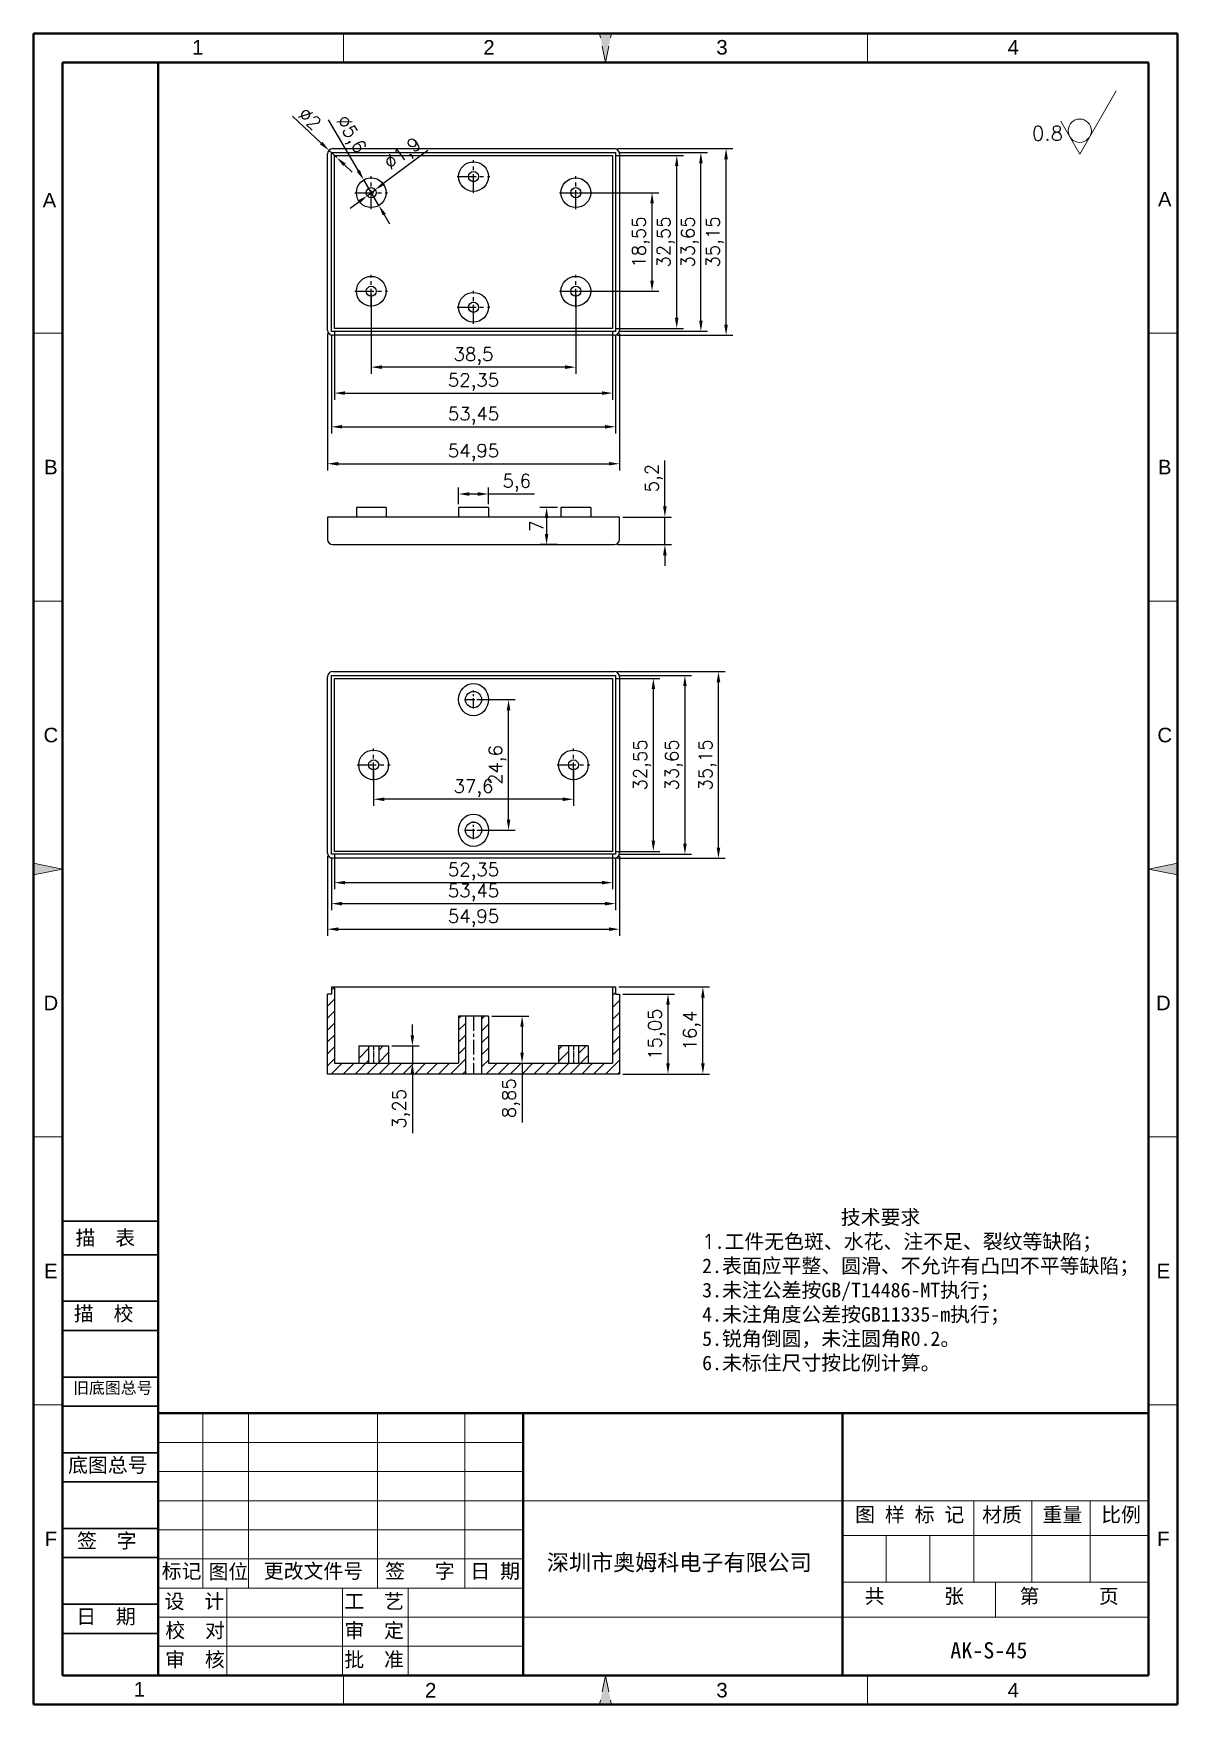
# Model space of a CAD drawing. Header units: millimetres. Extents: x 9108 to 9324, y -471 to -157.
import ezdxf
from ezdxf.enums import TextEntityAlignment as Align

# ---------------------------------------------------------------- set-up
doc = ezdxf.new("R2010")
doc.units = ezdxf.units.MM
for name, pattern in [('ACAD_ISO10W100', [18, 12, -3, 0, -3]), ('CENTER', [50.8, 31.75, -6.35, 6.35, -6.35]), ('HIDDEN2', [4.7625, 3.175, -1.5875])]:
    doc.linetypes.add(name, pattern=pattern)
for name, color, linetype, lineweight in [('dim', 82, 'Continuous', 9), ('图层1', 7, 'ACAD_ISO10W100', 15), ('图层2', 7, 'Continuous', 30), ('图层3', 7, 'Continuous', 15), ('图层4', 7, 'Continuous', 40), ('图层5', 7, 'HIDDEN2', 15), ('细实线', 3, 'Continuous', 18)]:
    doc.layers.add(name, color=color, linetype=linetype, lineweight=lineweight)
doc.layers.add('尺寸线', color=7, linetype='Continuous')
doc.styles.get("Standard").update_dxf_attribs({"font": 'txt', "bigfont": 'gbcbig.shx'})
doc.styles.add('样式 3', font='arial.ttf', dxfattribs={"height": 3.8})
doc.dimstyles.new('ISO-25', dxfattribs={"dimtxt": 2.5, "dimasz": 2.5, "dimexe": 1.25, "dimexo": 0.625, "dimtad": 1, "dimtxsty": 'Standard', "dimcen": 2.5, "dimadec": 0, "dimazin": 0, "dimtfac": 1, "dimtmove": 0, "dimatfit": 3, "dimfxl": 1, "dimarcsym": 0})

# ---------------------------------------------------------------- blocks, each defined once
blk = doc.blocks.new('*D398')
at = {"layer": 'Defpoints', "color": 0}
for p in [(9171.95, -205.22), (9210.45, -205.22), (9171.95, -219.51)]:
    blk.add_point(p, dxfattribs=at)
at = {"layer": 'dim', "color": 0, "lineweight": -2}
for p, q in [((9171.95, -205.85), (9171.95, -220.76)), ((9210.45, -205.85), (9210.45, -220.76)), ((9208.45, -219.51), (9173.95, -219.51))]:
    blk.add_line(p, q, dxfattribs=at)
at = {"layer": 'dim', "color": 0}
for points in [[(9173.95, -219.18), (9173.95, -219.85), (9171.95, -219.51)], [(9208.45, -219.18), (9208.45, -219.85), (9210.45, -219.51)]]:
    blk.add_solid(points, dxfattribs=at)
at = {"layer": 'dim', "color": 0, "insert": (9191.2, -217.43), "char_height": 2.5, "attachment_point": 5}
blk.add_mtext('38,5', dxfattribs=at)
blk = doc.blocks.new('*D399')
at = {"layer": 'Defpoints', "color": 0}
for p in [(9210.45, -186.67), (9224.81, -186.67), (9210.45, -205.22)]:
    blk.add_point(p, dxfattribs=at)
at = {"layer": 'dim', "color": 0, "lineweight": -2}
for p, q in [((9211.08, -186.67), (9226.06, -186.67)), ((9224.81, -203.22), (9224.81, -188.67)), ((9211.08, -205.22), (9226.06, -205.22))]:
    blk.add_line(p, q, dxfattribs=at)
at = {"layer": 'dim', "color": 0}
for points in [[(9224.47, -188.67), (9225.14, -188.67), (9224.81, -186.67)], [(9224.47, -203.22), (9225.14, -203.22), (9224.81, -205.22)]]:
    blk.add_solid(points, dxfattribs=at)
at = {"layer": 'dim', "color": 0, "insert": (9222.72, -195.95), "char_height": 2.5, "attachment_point": 5, "rotation": 90}
blk.add_mtext('18,55', dxfattribs=at)
blk = doc.blocks.new('*D400')
at = {"layer": 'Defpoints', "color": 0}
for p in [(9217.68, -178.37), (9238.74, -178.37), (9217.68, -213.52)]:
    blk.add_point(p, dxfattribs=at)
at = {"layer": 'dim', "color": 0, "lineweight": -2}
for p, q in [((9218.3, -178.37), (9239.99, -178.37)), ((9238.74, -211.52), (9238.74, -180.37)), ((9218.3, -213.52), (9239.99, -213.52))]:
    blk.add_line(p, q, dxfattribs=at)
at = {"layer": 'dim', "color": 0}
for points in [[(9238.4, -180.37), (9239.07, -180.37), (9238.74, -178.37)], [(9238.4, -211.52), (9239.07, -211.52), (9238.74, -213.52)]]:
    blk.add_solid(points, dxfattribs=at)
at = {"layer": 'dim', "color": 0, "insert": (9236.65, -195.95), "char_height": 2.5, "attachment_point": 5, "rotation": 90}
blk.add_mtext('35,15', dxfattribs=at)
blk = doc.blocks.new('*D401')
at = {"layer": 'Defpoints', "color": 0}
for p in [(9217.93, -179.12), (9234, -179.12), (9217.93, -212.77)]:
    blk.add_point(p, dxfattribs=at)
at = {"layer": 'dim', "color": 0, "lineweight": -2}
for p, q in [((9218.55, -179.12), (9235.25, -179.12)), ((9234, -210.77), (9234, -181.12)), ((9218.55, -212.77), (9235.25, -212.77))]:
    blk.add_line(p, q, dxfattribs=at)
at = {"layer": 'dim', "color": 0}
for points in [[(9233.67, -181.12), (9234.33, -181.12), (9234, -179.12)], [(9233.67, -210.77), (9234.33, -210.77), (9234, -212.77)]]:
    blk.add_solid(points, dxfattribs=at)
at = {"layer": 'dim', "color": 0, "insert": (9231.92, -195.95), "char_height": 2.5, "attachment_point": 5, "rotation": 90}
blk.add_mtext('33,65', dxfattribs=at)
blk = doc.blocks.new('*D402')
at = {"layer": 'Defpoints', "color": 0}
for p in [(9217.38, -179.67), (9229.45, -179.67), (9217.38, -212.22)]:
    blk.add_point(p, dxfattribs=at)
at = {"layer": 'dim', "color": 0, "lineweight": -2}
for p, q in [((9218, -179.67), (9230.7, -179.67)), ((9229.45, -210.22), (9229.45, -181.67)), ((9218, -212.22), (9230.7, -212.22))]:
    blk.add_line(p, q, dxfattribs=at)
at = {"layer": 'dim', "color": 0}
for points in [[(9229.12, -181.67), (9229.78, -181.67), (9229.45, -179.67)], [(9229.12, -210.22), (9229.78, -210.22), (9229.45, -212.22)]]:
    blk.add_solid(points, dxfattribs=at)
at = {"layer": 'dim', "color": 0, "insert": (9227.37, -195.95), "char_height": 2.5, "attachment_point": 5, "rotation": 90}
blk.add_mtext('32,55', dxfattribs=at)
blk = doc.blocks.new('*D403')
at = {"layer": 'Defpoints', "color": 0}
for p in [(9165.03, -212.22), (9217.38, -212.22), (9217.38, -224.4)]:
    blk.add_point(p, dxfattribs=at)
at = {"layer": 'dim', "color": 0, "lineweight": -2}
for p, q in [((9165.03, -212.85), (9165.03, -225.65)), ((9217.38, -212.85), (9217.38, -225.65)), ((9167.03, -224.4), (9215.38, -224.4))]:
    blk.add_line(p, q, dxfattribs=at)
at = {"layer": 'dim', "color": 0}
for points in [[(9167.03, -224.06), (9167.03, -224.73), (9165.03, -224.4)], [(9215.38, -224.06), (9215.38, -224.73), (9217.38, -224.4)]]:
    blk.add_solid(points, dxfattribs=at)
at = {"layer": 'dim', "color": 0, "insert": (9191.2, -222.31), "char_height": 2.5, "attachment_point": 5}
blk.add_mtext('52,35', dxfattribs=at)
blk = doc.blocks.new('*D404')
at = {"layer": 'Defpoints', "color": 0}
for p in [(9164.48, -212.77), (9217.93, -212.77), (9217.93, -230.74)]:
    blk.add_point(p, dxfattribs=at)
at = {"layer": 'dim', "color": 0, "lineweight": -2}
for p, q in [((9164.48, -213.4), (9164.48, -231.99)), ((9217.93, -213.4), (9217.93, -231.99)), ((9166.48, -230.74), (9215.93, -230.74))]:
    blk.add_line(p, q, dxfattribs=at)
at = {"layer": 'dim', "color": 0}
for points in [[(9166.48, -230.4), (9166.48, -231.07), (9164.48, -230.74)], [(9215.93, -230.4), (9215.93, -231.07), (9217.93, -230.74)]]:
    blk.add_solid(points, dxfattribs=at)
at = {"layer": 'dim', "color": 0, "insert": (9191.2, -228.65), "char_height": 2.5, "attachment_point": 5}
blk.add_mtext('53,45', dxfattribs=at)
blk = doc.blocks.new('*D405')
at = {"layer": 'Defpoints', "color": 0}
for p in [(9163.73, -212.52), (9218.68, -212.52), (9218.68, -237.7)]:
    blk.add_point(p, dxfattribs=at)
at = {"layer": 'dim', "color": 0, "lineweight": -2}
for p, q in [((9163.73, -213.15), (9163.73, -238.95)), ((9218.68, -213.15), (9218.68, -238.95)), ((9165.73, -237.7), (9216.68, -237.7))]:
    blk.add_line(p, q, dxfattribs=at)
at = {"layer": 'dim', "color": 0}
for points in [[(9165.73, -237.36), (9165.73, -238.03), (9163.73, -237.7)], [(9216.68, -237.36), (9216.68, -238.03), (9218.68, -237.7)]]:
    blk.add_solid(points, dxfattribs=at)
at = {"layer": 'dim', "color": 0, "insert": (9191.2, -235.61), "char_height": 2.5, "attachment_point": 5}
blk.add_mtext('54,95', dxfattribs=at)
blk = doc.blocks.new('*D406')
at = {"layer": 'Defpoints', "color": 0}
for p in [(9170.53, -184.26), (9173.38, -189.08)]:
    blk.add_point(p, dxfattribs=at)
at = {"layer": 'dim', "color": 0, "lineweight": -2}
for p, q in [((9163.82, -172.93), (9169.51, -182.54)), ((9173.38, -189.08), (9170.53, -184.26)), ((9174.4, -190.8), (9175.42, -192.52))]:
    blk.add_line(p, q, dxfattribs=at)
at = {"layer": 'dim', "color": 0}
for points in [[(9169.8, -182.37), (9169.22, -182.71), (9170.53, -184.26)], [(9174.69, -190.63), (9174.11, -190.97), (9173.38, -189.08)]]:
    blk.add_solid(points, dxfattribs=at)
at = {"layer": 'dim', "color": 0, "insert": (9167.95, -175.82), "char_height": 2.5, "attachment_point": 5, "rotation": 300.6143}
blk.add_mtext('∅5,6', dxfattribs=at)
blk = doc.blocks.new('*D407')
at = {"layer": 'Defpoints', "color": 0}
for p in [(9171.19, -187.24), (9172.72, -186.11)]:
    blk.add_point(p, dxfattribs=at)
at = {"layer": 'dim', "color": 0, "lineweight": -2}
for p, q in [((9182.62, -178.75), (9174.32, -184.91)), ((9169.59, -188.43), (9167.98, -189.62)), ((9171.19, -187.24), (9172.72, -186.11))]:
    blk.add_line(p, q, dxfattribs=at)
at = {"layer": 'dim', "color": 0}
for points in [[(9174.12, -184.65), (9174.52, -185.18), (9172.72, -186.11)], [(9169.39, -188.16), (9169.79, -188.7), (9171.19, -187.24)]]:
    blk.add_solid(points, dxfattribs=at)
at = {"layer": 'dim', "color": 0, "insert": (9178.03, -179.56), "char_height": 2.5, "attachment_point": 5, "rotation": 36.6032}
blk.add_mtext('∅1,9', dxfattribs=at)
blk = doc.blocks.new('*D408')
at = {"layer": 'Defpoints', "color": 0}
for p in [(9164, -178.69), (9165.46, -180.06)]:
    blk.add_point(p, dxfattribs=at)
at = {"layer": 'dim', "color": 0, "lineweight": -2}
for p, q in [((9157.12, -172.26), (9162.54, -177.33)), ((9165.46, -180.06), (9164, -178.69)), ((9166.92, -181.42), (9168.38, -182.79))]:
    blk.add_line(p, q, dxfattribs=at)
at = {"layer": 'dim', "color": 0}
for points in [[(9162.76, -177.08), (9162.31, -177.57), (9164, -178.69)], [(9167.15, -181.18), (9166.69, -181.66), (9165.46, -180.06)]]:
    blk.add_solid(points, dxfattribs=at)
at = {"layer": 'dim', "color": 0, "insert": (9160.38, -172.74), "char_height": 2.5, "attachment_point": 5, "rotation": 316.9571}
blk.add_mtext('∅2', dxfattribs=at)
blk = doc.blocks.new('*D409')
at = {"layer": 'Defpoints', "color": 0}
for p in [(9218.68, -247.72), (9227.22, -247.72), (9217.68, -252.92)]:
    blk.add_point(p, dxfattribs=at)
at = {"layer": 'dim', "color": 0, "lineweight": -2}
for p, q in [((9227.22, -245.72), (9227.22, -237.06)), ((9219.3, -247.72), (9228.47, -247.72)), ((9227.22, -252.92), (9227.22, -247.72)), ((9218.3, -252.92), (9228.47, -252.92)), ((9227.22, -254.92), (9227.22, -256.92))]:
    blk.add_line(p, q, dxfattribs=at)
at = {"layer": 'dim', "color": 0}
for points in [[(9226.88, -245.72), (9227.55, -245.72), (9227.22, -247.72)], [(9226.88, -254.92), (9227.55, -254.92), (9227.22, -252.92)]]:
    blk.add_solid(points, dxfattribs=at)
at = {"layer": 'dim', "color": 0, "insert": (9225.13, -240.39), "char_height": 2.5, "attachment_point": 5, "rotation": 90}
blk.add_mtext('5,2', dxfattribs=at)
blk = doc.blocks.new('*D410')
at = {"layer": 'Defpoints', "color": 0}
for p in [(9207.65, -245.92), (9204.95, -252.92), (9207.65, -252.92)]:
    blk.add_point(p, dxfattribs=at)
at = {"layer": 'dim', "color": 0, "lineweight": -2}
for p, q in [((9207.03, -245.92), (9203.7, -245.92)), ((9204.95, -247.92), (9204.95, -250.92)), ((9207.03, -252.92), (9203.7, -252.92))]:
    blk.add_line(p, q, dxfattribs=at)
at = {"layer": 'dim', "color": 0}
for points in [[(9204.62, -247.92), (9205.28, -247.92), (9204.95, -245.92)], [(9204.62, -250.92), (9205.28, -250.92), (9204.95, -252.92)]]:
    blk.add_solid(points, dxfattribs=at)
at = {"layer": 'dim', "color": 0, "insert": (9203.08, -249.42), "char_height": 2.5, "attachment_point": 5, "rotation": 90}
blk.add_mtext('7', dxfattribs=at)
blk = doc.blocks.new('*D411')
at = {"layer": 'Defpoints', "color": 0}
for p in [(9194, -243.39), (9188.4, -245.92), (9194, -245.92)]:
    blk.add_point(p, dxfattribs=at)
at = {"layer": 'dim', "color": 0, "lineweight": -2}
for p, q in [((9188.4, -245.3), (9188.4, -242.14)), ((9194, -245.3), (9194, -242.14)), ((9190.4, -243.39), (9192, -243.39)), ((9194, -243.39), (9202.67, -243.39))]:
    blk.add_line(p, q, dxfattribs=at)
at = {"layer": 'dim', "color": 0}
for points in [[(9190.4, -243.06), (9190.4, -243.73), (9188.4, -243.39)], [(9192, -243.06), (9192, -243.73), (9194, -243.39)]]:
    blk.add_solid(points, dxfattribs=at)
at = {"layer": 'dim', "color": 0, "insert": (9199.34, -241.31), "char_height": 2.5, "attachment_point": 5}
blk.add_mtext('5,6', dxfattribs=at)
blk = doc.blocks.new('*D412')
at = {"layer": 'Defpoints', "color": 0}
for p in [(9172.4, -294.39), (9210, -294.39), (9172.4, -300.85)]:
    blk.add_point(p, dxfattribs=at)
at = {"layer": 'dim', "color": 0, "lineweight": -2}
for p, q in [((9172.4, -295.01), (9172.4, -302.1)), ((9210, -295.01), (9210, -302.1)), ((9208, -300.85), (9174.4, -300.85))]:
    blk.add_line(p, q, dxfattribs=at)
at = {"layer": 'dim', "color": 0}
for points in [[(9174.4, -300.52), (9174.4, -301.19), (9172.4, -300.85)], [(9208, -300.52), (9208, -301.19), (9210, -300.85)]]:
    blk.add_solid(points, dxfattribs=at)
at = {"layer": 'dim', "color": 0, "insert": (9191.2, -298.77), "char_height": 2.5, "attachment_point": 5}
blk.add_mtext('37,6', dxfattribs=at)
blk = doc.blocks.new('*D413')
at = {"layer": 'Defpoints', "color": 0}
for p in [(9191.2, -282.09), (9197.8, -282.09), (9191.2, -306.69)]:
    blk.add_point(p, dxfattribs=at)
at = {"layer": 'dim', "color": 0, "lineweight": -2}
for p, q in [((9191.83, -282.09), (9199.05, -282.09)), ((9197.8, -304.69), (9197.8, -284.09)), ((9191.83, -306.69), (9199.05, -306.69))]:
    blk.add_line(p, q, dxfattribs=at)
at = {"layer": 'dim', "color": 0}
for points in [[(9197.46, -284.09), (9198.13, -284.09), (9197.8, -282.09)], [(9197.46, -304.69), (9198.13, -304.69), (9197.8, -306.69)]]:
    blk.add_solid(points, dxfattribs=at)
at = {"layer": 'dim', "color": 0, "insert": (9195.71, -294.39), "char_height": 2.5, "attachment_point": 5, "rotation": 90}
blk.add_mtext('24,6', dxfattribs=at)
blk = doc.blocks.new('*D414')
at = {"layer": 'Defpoints', "color": 0}
for p in [(9217.68, -276.81), (9237.3, -276.81), (9217.68, -311.96)]:
    blk.add_point(p, dxfattribs=at)
at = {"layer": 'dim', "color": 0, "lineweight": -2}
for p, q in [((9218.3, -276.81), (9238.55, -276.81)), ((9237.3, -309.96), (9237.3, -278.81)), ((9218.3, -311.96), (9238.55, -311.96))]:
    blk.add_line(p, q, dxfattribs=at)
at = {"layer": 'dim', "color": 0}
for points in [[(9236.97, -278.81), (9237.64, -278.81), (9237.3, -276.81)], [(9236.97, -309.96), (9237.64, -309.96), (9237.3, -311.96)]]:
    blk.add_solid(points, dxfattribs=at)
at = {"layer": 'dim', "color": 0, "insert": (9235.22, -294.39), "char_height": 2.5, "attachment_point": 5, "rotation": 90}
blk.add_mtext('35,15', dxfattribs=at)
blk = doc.blocks.new('*D415')
at = {"layer": 'Defpoints', "color": 0}
for p in [(9217.93, -277.56), (9217.93, -311.21), (9230.99, -311.21)]:
    blk.add_point(p, dxfattribs=at)
at = {"layer": 'dim', "color": 0, "lineweight": -2}
for p, q in [((9218.55, -277.56), (9232.24, -277.56)), ((9230.99, -279.56), (9230.99, -309.21)), ((9218.55, -311.21), (9232.24, -311.21))]:
    blk.add_line(p, q, dxfattribs=at)
at = {"layer": 'dim', "color": 0}
for points in [[(9230.66, -279.56), (9231.33, -279.56), (9230.99, -277.56)], [(9230.66, -309.21), (9231.33, -309.21), (9230.99, -311.21)]]:
    blk.add_solid(points, dxfattribs=at)
at = {"layer": 'dim', "color": 0, "insert": (9228.91, -294.39), "char_height": 2.5, "attachment_point": 5, "rotation": 90}
blk.add_mtext('33,65', dxfattribs=at)
blk = doc.blocks.new('*D416')
at = {"layer": 'Defpoints', "color": 0}
for p in [(9217.38, -278.11), (9225.05, -278.11), (9217.38, -310.66)]:
    blk.add_point(p, dxfattribs=at)
at = {"layer": 'dim', "color": 0, "lineweight": -2}
for p, q in [((9218, -278.11), (9226.3, -278.11)), ((9225.05, -308.66), (9225.05, -280.11)), ((9218, -310.66), (9226.3, -310.66))]:
    blk.add_line(p, q, dxfattribs=at)
at = {"layer": 'dim', "color": 0}
for points in [[(9224.72, -280.11), (9225.38, -280.11), (9225.05, -278.11)], [(9224.72, -308.66), (9225.38, -308.66), (9225.05, -310.66)]]:
    blk.add_solid(points, dxfattribs=at)
at = {"layer": 'dim', "color": 0, "insert": (9222.97, -294.39), "char_height": 2.5, "attachment_point": 5, "rotation": 90}
blk.add_mtext('32,55', dxfattribs=at)
blk = doc.blocks.new('*D417')
at = {"layer": 'Defpoints', "color": 0}
for p in [(9163.73, -310.96), (9218.68, -310.96), (9218.68, -325.31)]:
    blk.add_point(p, dxfattribs=at)
at = {"layer": 'dim', "color": 0, "lineweight": -2}
for p, q in [((9163.73, -311.59), (9163.73, -326.56)), ((9218.68, -311.59), (9218.68, -326.56)), ((9165.73, -325.31), (9216.68, -325.31))]:
    blk.add_line(p, q, dxfattribs=at)
at = {"layer": 'dim', "color": 0}
for points in [[(9165.73, -324.97), (9165.73, -325.64), (9163.73, -325.31)], [(9216.68, -324.97), (9216.68, -325.64), (9218.68, -325.31)]]:
    blk.add_solid(points, dxfattribs=at)
at = {"layer": 'dim', "color": 0, "insert": (9191.2, -323.22), "char_height": 2.5, "attachment_point": 5}
blk.add_mtext('54,95', dxfattribs=at)
blk = doc.blocks.new('*D418')
at = {"layer": 'Defpoints', "color": 0}
for p in [(9164.48, -311.21), (9217.93, -311.21), (9217.93, -320.5)]:
    blk.add_point(p, dxfattribs=at)
at = {"layer": 'dim', "color": 0, "lineweight": -2}
for p, q in [((9164.48, -311.84), (9164.48, -321.75)), ((9217.93, -311.84), (9217.93, -321.75)), ((9166.48, -320.5), (9215.93, -320.5))]:
    blk.add_line(p, q, dxfattribs=at)
at = {"layer": 'dim', "color": 0}
for points in [[(9166.48, -320.17), (9166.48, -320.84), (9164.48, -320.5)], [(9215.93, -320.17), (9215.93, -320.84), (9217.93, -320.5)]]:
    blk.add_solid(points, dxfattribs=at)
at = {"layer": 'dim', "color": 0, "insert": (9191.2, -318.42), "char_height": 2.5, "attachment_point": 5}
blk.add_mtext('53,45', dxfattribs=at)
blk = doc.blocks.new('*D419')
at = {"layer": 'Defpoints', "color": 0}
for p in [(9165.03, -310.66), (9217.38, -310.66), (9217.38, -316.55)]:
    blk.add_point(p, dxfattribs=at)
at = {"layer": 'dim', "color": 0, "lineweight": -2}
for p, q in [((9165.03, -311.29), (9165.03, -317.8)), ((9217.38, -311.29), (9217.38, -317.8)), ((9167.03, -316.55), (9215.38, -316.55))]:
    blk.add_line(p, q, dxfattribs=at)
at = {"layer": 'dim', "color": 0}
for points in [[(9167.03, -316.21), (9167.03, -316.88), (9165.03, -316.55)], [(9215.38, -316.21), (9215.38, -316.88), (9217.38, -316.55)]]:
    blk.add_solid(points, dxfattribs=at)
at = {"layer": 'dim', "color": 0, "insert": (9191.2, -314.46), "char_height": 2.5, "attachment_point": 5}
blk.add_mtext('52,35', dxfattribs=at)
blk = doc.blocks.new('*D420')
at = {"layer": 'Defpoints', "color": 0}
for p in [(9218.68, -337.53), (9227.81, -337.53), (9218.68, -352.58)]:
    blk.add_point(p, dxfattribs=at)
at = {"layer": 'dim', "color": 0, "lineweight": -2}
for p, q in [((9219.3, -337.53), (9229.06, -337.53)), ((9227.81, -350.58), (9227.81, -339.53)), ((9219.3, -352.58), (9229.06, -352.58))]:
    blk.add_line(p, q, dxfattribs=at)
at = {"layer": 'dim', "color": 0}
for points in [[(9227.47, -339.53), (9228.14, -339.53), (9227.81, -337.53)], [(9227.47, -350.58), (9228.14, -350.58), (9227.81, -352.58)]]:
    blk.add_solid(points, dxfattribs=at)
at = {"layer": 'dim', "color": 0, "insert": (9225.72, -345.06), "char_height": 2.5, "attachment_point": 5, "rotation": 90}
blk.add_mtext('15,05', dxfattribs=at)
blk = doc.blocks.new('*D421')
at = {"layer": 'Defpoints', "color": 0}
for p in [(9217.93, -336.18), (9234.37, -336.18), (9218.68, -352.58)]:
    blk.add_point(p, dxfattribs=at)
at = {"layer": 'dim', "color": 0, "lineweight": -2}
for p, q in [((9218.55, -336.18), (9235.62, -336.18)), ((9234.37, -350.58), (9234.37, -338.18)), ((9219.3, -352.58), (9235.62, -352.58))]:
    blk.add_line(p, q, dxfattribs=at)
at = {"layer": 'dim', "color": 0}
for points in [[(9234.04, -338.18), (9234.7, -338.18), (9234.37, -336.18)], [(9234.04, -350.58), (9234.7, -350.58), (9234.37, -352.58)]]:
    blk.add_solid(points, dxfattribs=at)
at = {"layer": 'dim', "color": 0, "insert": (9232.29, -344.38), "char_height": 2.5, "attachment_point": 5, "rotation": 90}
blk.add_mtext('16,4', dxfattribs=at)
blk = doc.blocks.new('*D422')
at = {"layer": 'Defpoints', "color": 0}
for p in [(9194, -341.68), (9194, -350.53), (9200.34, -350.53)]:
    blk.add_point(p, dxfattribs=at)
at = {"layer": 'dim', "color": 0, "lineweight": -2}
for p, q in [((9194.63, -341.68), (9201.59, -341.68)), ((9200.34, -343.68), (9200.34, -348.53)), ((9194.63, -350.53), (9201.59, -350.53)), ((9200.34, -350.53), (9200.34, -361.7))]:
    blk.add_line(p, q, dxfattribs=at)
at = {"layer": 'dim', "color": 0}
for points in [[(9200.01, -343.68), (9200.67, -343.68), (9200.34, -341.68)], [(9200.01, -348.53), (9200.67, -348.53), (9200.34, -350.53)]]:
    blk.add_solid(points, dxfattribs=at)
at = {"layer": 'dim', "color": 0, "insert": (9198.26, -357.12), "char_height": 2.5, "attachment_point": 5, "rotation": 90}
blk.add_mtext('8,85', dxfattribs=at)
blk = doc.blocks.new('*D423')
at = {"layer": 'Defpoints', "color": 0}
for p in [(9175.2, -347.28), (9175.2, -350.53), (9179.7, -350.53)]:
    blk.add_point(p, dxfattribs=at)
at = {"layer": 'dim', "color": 0, "lineweight": -2}
for p, q in [((9179.7, -345.28), (9179.7, -343.28)), ((9175.83, -347.28), (9180.95, -347.28)), ((9179.7, -347.28), (9179.7, -350.53)), ((9175.83, -350.53), (9180.95, -350.53)), ((9179.7, -352.53), (9179.7, -363.7))]:
    blk.add_line(p, q, dxfattribs=at)
at = {"layer": 'dim', "color": 0}
for points in [[(9179.36, -345.28), (9180.03, -345.28), (9179.7, -347.28)], [(9179.36, -352.53), (9180.03, -352.53), (9179.7, -350.53)]]:
    blk.add_solid(points, dxfattribs=at)
at = {"layer": 'dim', "color": 0, "insert": (9177.61, -359.12), "char_height": 2.5, "attachment_point": 5, "rotation": 90}
blk.add_mtext('3,25', dxfattribs=at)

msp = doc.modelspace()

# ---------------------------------------------------------------- hatches: boundary and pattern name
h = msp.add_hatch()
h.set_pattern_fill('ANSI31', color=8, scale=0.5, style=0)
h.set_pattern_definition([(45, (0, 44.7247), (-1.12253202, 1.12253202), [])])
h.paths.add_polyline_path([(9218.68, -337.534), (9217.93, -337.534), (9217.93, -336.184), (9217.38, -336.184), (9217.38, -337.534), (9217.38, -350.534), (9194.005, -350.534), (9194.005, -341.684), (9192.73, -341.684), (9192.73, -352.584), (9218.68, -352.584)])
h.paths.add_polyline_path([(9209.055, -347.284), (9207.205, -347.284), (9207.205, -350.534), (9209.055, -350.534)], flags=17)
h.paths.add_polyline_path([(9212.805, -347.284), (9210.955, -347.284), (9210.955, -350.534), (9212.805, -350.534)], flags=17)
h.paths.add_polyline_path([(9189.68, -341.684), (9188.405, -341.684), (9188.405, -350.534), (9165.03, -350.534), (9165.03, -337.534), (9165.03, -336.184), (9164.48, -336.184), (9164.48, -337.534), (9163.73, -337.534), (9163.73, -352.584), (9189.68, -352.584)])
h.paths.add_polyline_path([(9175.205, -347.284), (9173.355, -347.284), (9173.355, -350.534), (9175.205, -350.534)], flags=17)
h.paths.add_polyline_path([(9171.455, -347.284), (9169.605, -347.284), (9169.605, -350.534), (9171.455, -350.534)], flags=17)
at = {"layer": '图层1'}
for points in [[(9113.854, -313.979), (9108.372, -312.851), (9108.372, -315.107)], [(9318.233, -313.979), (9323.715, -312.851), (9323.715, -315.107)]]:
    msp.add_hatch(color=0, dxfattribs=at).paths.add_polyline_path(points)
at = {"layer": '图层5'}
for points in [[(9216.043, -162.175), (9214.915, -156.693), (9217.172, -156.693)], [(9216.043, -465.783), (9214.915, -471.265), (9217.172, -471.265)]]:
    msp.add_hatch(color=0, dxfattribs=at).paths.add_polyline_path(points)

# ---------------------------------------------------------------- linework, layer by layer
for p, q in [((9164.48, -212.773), (9164.48, -179.123)), ((9164.48, -179.123), (9217.93, -179.123)), ((9164.73, -178.373), (9217.68, -178.373)), ((9217.93, -179.123), (9217.93, -212.773)), ((9163.73, -212.523), (9163.73, -179.373)), ((9165.03, -179.673), (9217.38, -179.673)), ((9165.03, -212.223), (9165.03, -179.673)), ((9217.38, -179.673), (9217.38, -212.223)), ((9218.68, -179.373), (9218.68, -212.523)), ((9217.93, -212.773), (9164.48, -212.773)), ((9217.68, -213.523), (9164.73, -213.523)), ((9217.38, -212.223), (9165.03, -212.223)), ((9218.68, -247.723), (9163.73, -247.723)), ((9163.73, -247.723), (9163.73, -251.923)), ((9169.155, -245.923), (9169.155, -247.723)), ((9174.755, -245.923), (9169.155, -245.923)), ((9174.755, -245.923), (9174.755, -247.723)), ((9188.405, -245.923), (9188.405, -247.723)), ((9194.005, -245.923), (9188.405, -245.923)), ((9194.005, -245.923), (9194.005, -247.723)), ((9207.655, -245.923), (9207.655, -247.723)), ((9213.255, -245.923), (9207.655, -245.923)), ((9213.255, -245.923), (9213.255, -247.723)), ((9218.68, -251.923), (9218.68, -247.723)), ((9164.73, -252.923), (9217.68, -252.923)), ((9164.73, -276.811), (9217.68, -276.811)), ((9163.73, -310.961), (9163.73, -277.811)), ((9164.48, -311.211), (9164.48, -277.561)), ((9164.48, -277.561), (9217.93, -277.561)), ((9165.03, -310.661), (9165.03, -278.111)), ((9165.03, -278.111), (9217.38, -278.111)), ((9217.38, -278.111), (9217.38, -310.661)), ((9217.93, -277.561), (9217.93, -311.211)), ((9218.68, -277.811), (9218.68, -310.961)), ((9217.93, -311.211), (9164.48, -311.211)), ((9217.38, -310.661), (9165.03, -310.661)), ((9217.68, -311.961), (9164.73, -311.961)), ((9164.48, -336.184), (9217.93, -336.184)), ((9164.48, -336.184), (9164.48, -337.534)), ((9165.03, -336.184), (9165.03, -337.534)), ((9217.38, -336.184), (9217.38, -337.534)), ((9217.93, -336.184), (9217.93, -337.534)), ((9163.73, -352.584), (9163.73, -337.534)), ((9164.48, -337.534), (9163.73, -337.534)), ((9165.03, -337.534), (9165.03, -350.534)), ((9217.38, -337.534), (9217.38, -350.534)), ((9217.93, -337.534), (9218.68, -337.534)), ((9218.68, -337.534), (9218.68, -352.584)), ((9194.005, -341.684), (9188.405, -341.684)), ((9188.405, -341.684), (9188.405, -350.534)), ((9189.68, -341.684), (9189.68, -352.584)), ((9192.73, -341.684), (9192.73, -352.584)), ((9194.005, -341.684), (9194.005, -350.534)), ((9169.605, -347.284), (9175.205, -347.284)), ((9169.605, -347.284), (9169.605, -350.534)), ((9171.455, -347.284), (9171.455, -350.534)), ((9173.355, -347.284), (9173.355, -350.534)), ((9175.205, -347.284), (9175.205, -350.534)), ((9212.805, -347.284), (9207.205, -347.284)), ((9207.205, -347.284), (9207.205, -350.534)), ((9209.055, -347.284), (9209.055, -350.534)), ((9210.955, -347.284), (9210.955, -350.534)), ((9212.805, -347.284), (9212.805, -350.534)), ((9165.03, -350.534), (9188.405, -350.534)), ((9194.005, -350.534), (9217.38, -350.534)), ((9218.68, -352.584), (9163.73, -352.584))]:
    msp.add_line(p, q)
at = {"color": 1, "linetype": 'CENTER', "ltscale": 0.112}
for p, q in [((9191.205, -186.728), (9191.205, -180.568)), ((9171.955, -189.753), (9171.955, -183.593)), ((9188.125, -183.648), (9194.285, -183.648)), ((9210.455, -189.753), (9210.455, -183.593)), ((9168.875, -186.673), (9175.035, -186.673)), ((9207.375, -186.673), (9213.535, -186.673)), ((9171.955, -208.303), (9171.955, -202.143)), ((9210.455, -208.303), (9210.455, -202.143)), ((9168.875, -205.223), (9175.035, -205.223)), ((9191.205, -211.328), (9191.205, -205.168)), ((9207.375, -205.223), (9213.535, -205.223)), ((9188.125, -208.248), (9194.285, -208.248)), ((9172.405, -297.466), (9172.405, -291.306)), ((9210.005, -297.466), (9210.005, -291.306)), ((9169.325, -294.386), (9175.485, -294.386)), ((9206.925, -294.386), (9213.085, -294.386))]:
    msp.add_line(p, q, dxfattribs=at)
at = {"color": 1, "linetype": 'CENTER', "ltscale": 0.061}
for p, q in [((9189.527, -282.086), (9192.882, -282.086)), ((9191.205, -283.763), (9191.205, -280.408)), ((9191.205, -308.363), (9191.205, -305.008)), ((9189.527, -306.686), (9192.882, -306.686))]:
    msp.add_line(p, q, dxfattribs=at)
at = {"color": 1, "linetype": 'CENTER', "ltscale": 0.0872}
msp.add_line((9191.205, -341.684), (9191.205, -352.584), dxfattribs=at)
at = {"color": 1, "linetype": 'CENTER', "ltscale": 0.026}
for p, q in [((9172.405, -347.284), (9172.405, -350.534)), ((9210.005, -347.284), (9210.005, -350.534))]:
    msp.add_line(p, q, dxfattribs=at)
for centre, radius in [((9191.205, -183.648), 2.8), ((9171.955, -186.673), 2.8), ((9191.205, -183.648), 0.95), ((9210.455, -186.673), 2.8), ((9171.955, -186.673), 0.95), ((9210.455, -186.673), 0.95), ((9171.955, -205.223), 2.8), ((9171.955, -205.223), 0.95), ((9210.455, -205.223), 2.8), ((9210.455, -205.223), 0.95), ((9191.205, -208.248), 2.8), ((9191.205, -208.248), 0.95), ((9191.205, -282.086), 1.525), ((9172.405, -294.386), 2.8), ((9210.005, -294.386), 2.8), ((9172.405, -294.386), 0.95), ((9210.005, -294.386), 0.95), ((9191.205, -306.686), 1.525)]:
    msp.add_circle(centre, radius)
for centre, start, end in [((9164.73, -179.373), 90, 180), ((9217.68, -179.373), 0, 90), ((9164.73, -212.523), 180, 270), ((9217.68, -212.523), 270, 0), ((9164.73, -251.923), 180, 270), ((9217.68, -251.923), 270, 0), ((9164.73, -277.811), 90, 180), ((9217.68, -277.811), 0, 90), ((9164.73, -310.961), 180, 270), ((9217.68, -310.961), 270, 0)]:
    msp.add_arc(centre, 1, start, end)
for centre in [(9191.205, -282.086), (9191.205, -306.686)]:
    msp.add_ellipse(centre, major_axis=(0, -3.05), ratio=0.9180328)
at = {"layer": '图层1', "color": 0}
for p, q in [((9166.703, -162.175), (9166.703, -156.693)), ((9265.384, -162.175), (9265.384, -156.693)), ((9113.854, -213.105), (9108.372, -213.105)), ((9323.715, -213.105), (9318.233, -213.105)), ((9113.854, -263.542), (9108.372, -263.542)), ((9323.715, -263.542), (9318.233, -263.542)), ((9113.854, -313.979), (9108.372, -312.851)), ((9113.854, -313.979), (9108.372, -315.107)), ((9318.233, -313.979), (9323.715, -312.851)), ((9318.233, -313.979), (9323.715, -315.107)), ((9113.854, -364.416), (9108.372, -364.416)), ((9323.715, -364.416), (9318.233, -364.416)), ((9113.854, -414.853), (9108.372, -414.853)), ((9323.715, -414.853), (9318.233, -414.853)), ((9268.892, -439.468), (9268.892, -448.24)), ((9277.116, -439.468), (9277.116, -448.24)), ((9148.881, -449.336), (9148.881, -443.854)), ((9148.881, -449.336), (9148.881, -443.854))]:
    msp.add_line(p, q, dxfattribs=at)
at = {"layer": '图层2', "color": 0}
for p, q in [((9131.848, -380.259), (9113.854, -380.259)), ((9131.848, -386.587), (9113.854, -386.587)), ((9131.848, -386.587), (9122.289, -386.587)), ((9131.848, -395.358), (9113.854, -395.358)), ((9131.848, -400.841), (9113.854, -400.841)), ((9131.848, -400.841), (9122.289, -400.841)), ((9131.848, -400.841), (9122.289, -400.841)), ((9131.848, -409.612), (9113.854, -409.612)), ((9131.848, -415.095), (9113.854, -415.095)), ((9131.848, -415.095), (9122.289, -415.095)), ((9131.848, -423.866), (9113.854, -423.866)), ((9131.848, -429.348), (9113.854, -429.348)), ((9131.848, -429.348), (9122.289, -429.348)), ((9131.848, -438.12), (9113.854, -438.12)), ((9131.848, -443.602), (9113.854, -443.602)), ((9131.848, -443.602), (9122.289, -443.602)), ((9131.848, -452.374), (9113.854, -452.374)), ((9131.848, -457.856), (9113.854, -457.856))]:
    msp.add_line(p, q, dxfattribs=at)
at = {"layer": '图层3', "color": 0}
for p, q in [((9140.28, -449.336), (9140.28, -416.442)), ((9148.881, -443.854), (9148.881, -416.442)), ((9173.126, -449.271), (9173.126, -416.442)), ((9189.572, -449.256), (9189.572, -416.442)), ((9200.537, -421.925), (9131.848, -421.925)), ((9200.537, -427.407), (9131.848, -427.407)), ((9200.537, -427.407), (9131.848, -427.407)), ((9200.537, -432.889), (9131.848, -432.889)), ((9187.222, -432.889), (9318.233, -432.889)), ((9285.339, -432.889), (9285.339, -448.24)), ((9296.304, -432.889), (9296.304, -448.24)), ((9307.268, -432.889), (9307.268, -448.24)), ((9200.537, -438.371), (9131.848, -438.371)), ((9318.233, -439.468), (9260.669, -439.468)), ((9285.339, -439.468), (9285.339, -448.24)), ((9200.537, -443.854), (9131.848, -443.854)), ((9200.537, -449.336), (9131.848, -449.336)), ((9144.798, -465.783), (9144.798, -449.336)), ((9166.522, -465.783), (9166.522, -449.271)), ((9178.886, -465.718), (9178.886, -449.271)), ((9318.233, -448.24), (9260.669, -448.24)), ((9289.451, -448.24), (9289.451, -454.818)), ((9200.537, -454.818), (9131.848, -454.818)), ((9200.537, -454.818), (9132.146, -454.818)), ((9187.222, -454.818), (9318.233, -454.818)), ((9131.848, -457.856), (9131.693, -457.856)), ((9200.537, -460.301), (9131.848, -460.301)), ((9166.703, -465.783), (9166.703, -471.265)), ((9265.384, -465.783), (9265.384, -471.265)), ((9265.384, -465.783), (9265.384, -471.265))]:
    msp.add_line(p, q, dxfattribs=at)
at = {"layer": '图层4', "color": 0}
for p, q in [((9131.848, -465.783), (9131.848, -162.175)), ((9131.848, -416.442), (9131.848, -465.783)), ((9318.233, -416.442), (9131.848, -416.442)), ((9235.744, -416.442), (9137.063, -416.442)), ((9200.537, -465.783), (9200.537, -416.442)), ((9260.669, -465.783), (9260.669, -416.442)), ((9131.848, -439.468), (9131.848, -465.783))]:
    msp.add_line(p, q, dxfattribs=at)
at = {"layer": '图层5', "color": 0}
for p, q in [((9216.043, -162.175), (9214.915, -156.693)), ((9216.043, -162.175), (9217.172, -156.693)), ((9200.537, -449.336), (9131.848, -449.336)), ((9216.043, -465.783), (9214.915, -471.265)), ((9216.043, -465.783), (9217.172, -471.265))]:
    msp.add_line(p, q, dxfattribs=at)
at = {"layer": '尺寸线', "color": 0, "lineweight": 40}
for p, q in [((9108.372, -156.693), (9323.715, -156.693)), ((9108.372, -156.693), (9108.372, -471.265)), ((9323.715, -156.693), (9323.715, -471.265)), ((9113.854, -162.175), (9318.233, -162.175)), ((9113.854, -162.175), (9113.854, -465.783)), ((9318.233, -162.175), (9318.233, -465.783)), ((9113.854, -465.783), (9318.233, -465.783)), ((9108.372, -471.265), (9323.715, -471.265))]:
    msp.add_line(p, q, dxfattribs=at)
at = {"layer": '细实线', "color": 0}
for p, q in [((9305.305, -179.391), (9312.158, -167.521)), ((9301.736, -173.209), (9305.305, -179.391))]:
    msp.add_line(p, q, dxfattribs=at)
msp.add_circle((9305.305, -175.005), 2.193, dxfattribs=at)

# ---------------------------------------------------------------- texts
at = {"layer": '图层1', "color": 0, "style": '样式 3'}
for s, p in [('B', (9111.652, -238.324)), ('B', (9321.3, -238.324)), ('C', (9111.652, -288.76)), ('C', (9321.3, -288.76)), ('D', (9111.652, -339.197)), ('D', (9321.043, -339.197)), ('E', (9111.652, -389.634)), ('E', (9321.043, -389.634)), ('F', (9111.652, -440.071)), ('F', (9321.043, -440.071))]:
    msp.add_text(s, height=2.741, dxfattribs=at).set_placement(p, align=Align.MIDDLE)
at = {"layer": '图层1', "color": 0, "attachment_point": 1}
for s, insert, char_height, width in [('{\\fSimSun|b0|i0|c134|p2;图 样 标 记}', (9263.024, -434.133), 2.74113, 34.00793), ('{\\fSimSun|b0|i0|c134|p2;材质 }', (9286.931, -434.145), 2.74113, 22.86138), ('{\\fSimSun|b0|i0|c134|p2;深圳市奥姆科电子有限公司}', (9205.01, -442.99), 3.0457, 57.54952), ('{\\fSimSun|b0|i0|c134|p2;标记}', (9132.521, -444.763), 2.74113, 7.67517), ('{\\fSimSun|b0|i0|c134|p2;图位}', (9141.324, -444.874), 2.74113, 7.67517), ('{\\fSimSun|b0|i0|c134|p2;更改文件号}', (9151.731, -444.763), 2.74113, 22.86138), ('{\\fSimSun|b0|i0|c134|p2;审  核}', (9133.166, -461.417), 2.74113, 22.22873), ('{\\fSimSun|b0|i0|c134|p2;批  准}', (9166.89, -461.417), 2.74113, 22.86138), ('{\\fSimSun|b0|i0|c134|p2;AK-S-45}', (9280.939, -459.53), 3.0457, 37.78658)]:
    msp.add_mtext(s, dxfattribs=dict(at, insert=insert, char_height=char_height, width=width))
at = {"layer": '图层2', "color": 0, "attachment_point": 1}
for s, insert, char_height, width in [('{\\fSimSun|b0|i0|c134|p2;描\\fSimSun|b0|i0|c0|p2;  \\fSimSun|b0|i0|c134|p2;表}', (9116.304, -382.046), 2.7411, 30.71591), ('{\\fSimSun|b0|i0|c134|p2;描\\fSimSun|b0|i0|c0|p2;  \\fSimSun|b0|i0|c134|p2;校}', (9115.992, -396.299), 2.7411, 30.71591), ('{\\fSimSun|b0|i0|c134|p2;旧底图总号}', (9115.837, -410.553), 2.19291, 30.71591), ('{\\fSimSun|b0|i0|c134|p2;底图总号}', (9114.887, -424.807), 2.7411, 30.71591), ('{\\fSimSun|b0|i0|c134|p2;重量 }', (9298.313, -434.145), 2.74113, 22.86138), ('{\\fSimSun|b0|i0|c134|p2;比例 }', (9309.341, -434.145), 2.74113, 22.86138), ('{\\fSimSun|b0|i0|c134|p2;签\\fSimSun|b0|i0|c0|p2;  \\fSimSun|b0|i0|c134|p2;字}', (9116.585, -439.061), 2.7411, 30.71591), ('{\\fSimSun|b0|i0|c134|p2;签   字}', (9174.589, -444.763), 2.74113, 22.86138), ('{\\fSimSun|b0|i0|c134|p2;日 期}', (9190.602, -444.763), 2.74113, 22.86138), ('{\\fSimSun|b0|i0|c134|p2;共      张}', (9264.83, -449.484), 2.74113, 30.3281), ('{\\fSimSun|b0|i0|c134|p2;第      页}', (9293.977, -449.484), 2.74113, 28.15045), ('{\\fSimSun|b0|i0|c134|p2;日\\fSimSun|b0|i0|c0|p2;  \\fSimSun|b0|i0|c134|p2;期}', (9116.428, -453.314), 2.7411, 30.71591), ('{\\fSimSun|b0|i0|c134|p2;设  计}', (9133.06, -450.453), 2.74113, 21.24817), ('{\\fSimSun|b0|i0|c134|p2;工  艺}', (9166.89, -450.453), 2.74113, 22.86138), ('{\\fSimSun|b0|i0|c134|p2;校  对}', (9133.192, -455.935), 2.74113, 19.87519), ('{\\fSimSun|b0|i0|c134|p2;审  定}', (9166.89, -455.935), 2.74113, 22.86138)]:
    msp.add_mtext(s, dxfattribs=dict(at, insert=insert, char_height=char_height, width=width))
at = {"layer": '图层3', "color": 0, "insert": (9234.234, -378.16), "char_height": 2.74113, "width": 129.83197, "attachment_point": 1}
msp.add_mtext('{\\fSimSun|b0|i0|c134|p54;              技术要求\\P}1{\\fSimSun|b0|i0|c134|p54;.工件无色斑、水花、注不足、裂纹等缺陷；\\P2.表面应平整、圆滑、不允许有凸凹不平等缺陷；\\P3.未注公差按GB/T14486-MT执行；\\P4.未注角度公差按GB11335-m执行；\\P5.锐角倒圆，未注圆角R0.2。}\\P{\\fSimSun|b0|i0|c134|p2;6.未标住尺寸按比例计算。}', dxfattribs=at)
at = {"layer": '图层5', "color": 0, "style": '样式 3'}
for s, p in [('1', (9139.292, -159.301)), ('2', (9194.114, -159.301)), ('3', (9237.972, -159.301)), ('4', (9292.795, -159.301)), ('A', (9111.386, -188.086)), ('A', (9321.3, -187.887)), ('1', (9128.327, -468.38)), ('2', (9183.15, -468.544)), ('3', (9237.972, -468.544)), ('4', (9292.795, -468.544))]:
    msp.add_text(s, height=2.741, dxfattribs=at).set_placement(p, align=Align.MIDDLE)
at = {"layer": '细实线', "color": 0, "insert": (9296.291, -174.128), "char_height": 2.7411, "width": 10.23388, "attachment_point": 1}
msp.add_mtext('0.8', dxfattribs=at)

# ---------------------------------------------------------------- dimensions: what is measured, and where the dimension line sits
at = {"layer": 'dim'}
for p1, p2, picture, middle in [((9165.461, -180.055), (9163.999, -178.69), '*D408', (9160.376, -172.741)), ((9173.381, -189.082), (9170.529, -184.263), '*D406', (9167.951, -175.815)), ((9171.192, -187.239), (9172.717, -186.106), '*D407', (9178.031, -179.564))]:
    dim = msp.add_diameter_dim_2p(p1=p1, p2=p2, dimstyle='ISO-25', override={"dimasz": 2}, dxfattribs=at)
    dim.commit()
    dim.dimension.update_dxf_attribs({"geometry": picture, "text_midpoint": middle})
for base, p1, p2, picture, middle in [((9238.737, -178.373), (9217.68, -213.523), (9217.68, -178.373), '*D400', (9236.654, -195.948)), ((9234.001, -179.123), (9217.93, -212.773), (9217.93, -179.123), '*D401', (9231.918, -195.948)), ((9229.449, -179.673), (9217.38, -212.223), (9217.38, -179.673), '*D402', (9227.365, -195.948)), ((9224.806, -186.673), (9210.455, -205.223), (9210.455, -186.673), '*D399', (9222.723, -195.948)), ((9227.215, -247.723), (9217.68, -252.923), (9218.68, -247.723), '*D409', (9225.132, -240.39)), ((9204.95, -252.923), (9207.655, -245.923), (9207.655, -252.923), '*D410', (9203.075, -249.423)), ((9237.304, -276.811), (9217.68, -311.961), (9217.68, -276.811), '*D414', (9235.221, -294.386)), ((9225.05, -278.111), (9217.38, -310.661), (9217.38, -278.111), '*D416', (9222.967, -294.386)), ((9230.993, -311.211), (9217.93, -277.561), (9217.93, -311.211), '*D415', (9228.91, -294.386)), ((9197.797, -282.086), (9191.205, -306.686), (9191.205, -282.086), '*D413', (9195.714, -294.386)), ((9234.37, -336.184), (9218.68, -352.584), (9217.93, -336.184), '*D421', (9232.287, -344.384)), ((9227.808, -337.534), (9218.68, -352.584), (9218.68, -337.534), '*D420', (9225.725, -345.059)), ((9200.339, -350.534), (9194.005, -341.684), (9194.005, -350.534), '*D422', (9198.256, -357.118)), ((9179.697, -350.534), (9175.205, -347.284), (9175.205, -350.534), '*D423', (9177.613, -359.118))]:
    dim = msp.add_linear_dim(base=base, p1=p1, p2=p2, angle=90, dimstyle='ISO-25', override={"dimasz": 2}, dxfattribs=at)
    dim.commit()
    dim.dimension.update_dxf_attribs({"geometry": picture, "text_midpoint": middle})
for base, p1, p2, picture, middle in [((9171.955, -219.512), (9210.455, -205.223), (9171.955, -205.223), '*D398', (9191.205, -217.429)), ((9218.68, -237.696), (9163.73, -212.523), (9218.68, -212.523), '*D405', (9191.205, -235.612)), ((9217.93, -230.736), (9164.48, -212.773), (9217.93, -212.773), '*D404', (9191.205, -228.653)), ((9217.38, -224.397), (9165.03, -212.223), (9217.38, -212.223), '*D403', (9191.205, -222.313)), ((9194.005, -243.392), (9188.405, -245.923), (9194.005, -245.923), '*D411', (9199.338, -241.308)), ((9172.405, -300.855), (9210.005, -294.386), (9172.405, -294.386), '*D412', (9191.205, -298.771)), ((9218.68, -325.306), (9163.73, -310.961), (9218.68, -310.961), '*D417', (9191.205, -323.223)), ((9217.93, -320.504), (9164.48, -311.211), (9217.93, -311.211), '*D418', (9191.205, -318.421)), ((9217.38, -316.546), (9165.03, -310.661), (9217.38, -310.661), '*D419', (9191.205, -314.463))]:
    dim = msp.add_linear_dim(base=base, p1=p1, p2=p2, dimstyle='ISO-25', override={"dimasz": 2}, dxfattribs=at)
    dim.commit()
    dim.dimension.update_dxf_attribs({"geometry": picture, "text_midpoint": middle})

doc.saveas('drawing.dxf')
